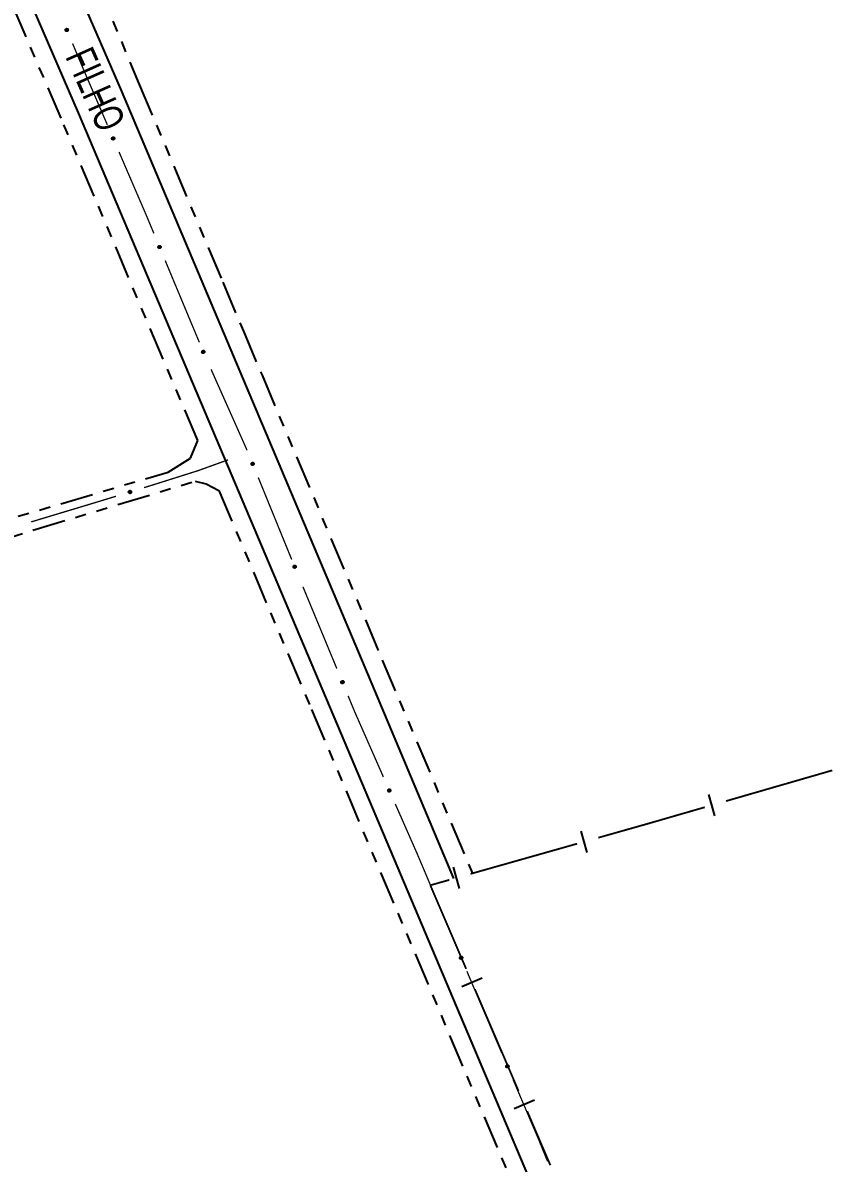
# Model space of a CAD drawing. Extents: x 209193 to 212081, y 4877574 to 4880493.
# Drawn here: x 211004.8 to 211114.6, y 4877982.9 to 4878137.5 of the extents above; entities that cross this region are included whole.
import ezdxf

# ---------------------------------------------------------------- set-up
doc = ezdxf.new("R2010")
doc.units = 0
doc.header["$LTSCALE"] = 1.5
doc.header["$MEASUREMENT"] = 0
doc.linetypes.add('TRACO_25', pattern=[8, 3, -1, 1, -1, 1, -1])
for name, color, linetype in [('LM-LIM-SETORES-BAIRROS', 250, 'CONTINUOUS'), ('SV-EIXO-ROD-ESTR', 7, 'CONTINUOUS'), ('SV-EIXO-RUA-N-PAV', 6, 'CONTINUOUS'), ('SV-FX-DOM-EST', 20, 'CONTINUOUS'), ('SV-ROD-ESTADUAIS', 20, 'CONTINUOUS'), ('SV-RUA-NAO-PAV', 7, 'CONTINUOUS'), ('SV-TXT-ROD-EST', 7, 'CONTINUOUS')]:
    doc.layers.add(name, color=color, linetype=linetype)
doc.styles.add('ARIAL', font='ARIAL.SHX')

msp = doc.modelspace()

# ---------------------------------------------------------------- linework, layer by layer
at = {"layer": 'LM-LIM-SETORES-BAIRROS', "const_width": 0.25}
for points in [[(211100.109102, 4878032.022882), (211114.519005, 4878036.188778)], [(211089.349544, 4878028.912299), (211097.227122, 4878031.189703)], [(211088.579943, 4878028.694488), (211089.349544, 4878028.912299)], [(211082.806707, 4878027.060553), (211088.579943, 4878028.694488)], [(211065.486998, 4878022.158748), (211079.920089, 4878026.243585)], [(211060.024857, 4878020.612859), (211062.60038, 4878021.341781)], [(211060.152304, 4878020.315724), (211060.024857, 4878020.612859)], [(211064.88257, 4878009.28737), (211060.152304, 4878020.315724)], [(211071.977969, 4877992.744839), (211066.065136, 4878006.530282)], [(211076.30098, 4877982.665977), (211073.160535, 4877989.987751)]]:
    msp.add_lwpolyline(points, dxfattribs=at)
at = {"layer": 'LM-LIM-SETORES-BAIRROS'}
for points in [[(211098.604371, 4878030.026439), (211097.771192, 4878032.90842)], [(211081.290779, 4878025.072599), (211080.473811, 4878027.959217)], [(211063.97107, 4878020.170794), (211063.154102, 4878023.057412)], [(211067.049492, 4878008.040594), (211064.292403, 4878006.858028)], [(211074.14489, 4877991.498064), (211071.387802, 4877990.315497)]]:
    msp.add_lwpolyline(points, dxfattribs=at)
at = {"layer": 'SV-EIXO-ROD-ESTR'}
for points in [[(211010.698481, 4878136.389317), (211010.652913, 4878136.407082), (211010.617383, 4878136.431668), (211010.59365, 4878136.460704), (211010.579369, 4878136.49183), (211010.568345, 4878136.52532), (211010.56468, 4878136.561536), (211010.569516, 4878136.602633), (211010.587016, 4878136.648469), (211010.614595, 4878136.683211), (211010.641816, 4878136.708001), (211010.673415, 4878136.724761), (211010.706128, 4878136.734925), (211010.743873, 4878136.737488), (211010.785473, 4878136.732181), (211010.831137, 4878136.713469), (211010.865805, 4878136.689126), (211010.888023, 4878136.660439), (211010.904671, 4878136.628564), (211010.915516, 4878136.59424), (211010.918909, 4878136.558668), (211010.913489, 4878136.516793), (211010.894423, 4878136.471967), (211010.870539, 4878136.437113), (211010.842171, 4878136.414499), (211010.810422, 4878136.398815), (211010.776967, 4878136.387349), (211010.740715, 4878136.38215), (211010.698481, 4878136.389317)], [(211016.990281, 4878121.677565), (211016.944585, 4878121.695001), (211016.908878, 4878121.71933), (211016.884937, 4878121.748193), (211016.870431, 4878121.779215), (211016.859165, 4878121.812624), (211016.855239, 4878121.848813), (211016.859778, 4878121.889944), (211016.876946, 4878121.935905), (211016.904273, 4878121.970846), (211016.931314, 4878121.995832), (211016.962791, 4878122.01282), (211016.99543, 4878122.02322), (211017.033155, 4878122.026055), (211017.074793, 4878122.021049), (211017.120591, 4878122.002667), (211017.155434, 4878121.978575), (211017.177858, 4878121.950049), (211017.194736, 4878121.918296), (211017.205829, 4878121.884051), (211017.209478, 4878121.848505), (211017.204362, 4878121.806592), (211017.18562, 4878121.761629), (211017.161988, 4878121.726603), (211017.133785, 4878121.703785), (211017.102149, 4878121.687871), (211017.068778, 4878121.676165), (211017.032565, 4878121.670703), (211016.990281, 4878121.677565)], [(211023.269958, 4878106.962988), (211023.224464, 4878106.980941), (211023.189035, 4878107.005674), (211023.165423, 4878107.034807), (211023.15127, 4878107.065992), (211023.140385, 4878107.099526), (211023.136869, 4878107.135757), (211023.141875, 4878107.176834), (211023.159564, 4878107.222597), (211023.187285, 4878107.257226), (211023.214609, 4878107.281903), (211023.246277, 4878107.298533), (211023.279031, 4878107.308562), (211023.316787, 4878107.310969), (211023.358364, 4878107.30549), (211023.403951, 4878107.286589), (211023.438518, 4878107.262104), (211023.460617, 4878107.233325), (211023.477134, 4878107.201382), (211023.487837, 4878107.167013), (211023.491083, 4878107.131428), (211023.485491, 4878107.089575), (211023.46624, 4878107.044829), (211023.442212, 4878107.010073), (211023.413751, 4878106.987576), (211023.381937, 4878106.972023), (211023.348435, 4878106.960696), (211023.312162, 4878106.955646), (211023.269958, 4878106.962988)], [(211029.20375, 4878092.745006), (211029.158256, 4878092.762959), (211029.122827, 4878092.787692), (211029.099215, 4878092.816825), (211029.085062, 4878092.84801), (211029.074176, 4878092.881545), (211029.070661, 4878092.917776), (211029.075666, 4878092.958853), (211029.093355, 4878093.004616), (211029.121077, 4878093.039244), (211029.1484, 4878093.063921), (211029.180069, 4878093.080551), (211029.212823, 4878093.09058), (211029.250578, 4878093.092987), (211029.292156, 4878093.087508), (211029.337742, 4878093.068608), (211029.37231, 4878093.044122), (211029.394409, 4878093.015343), (211029.410925, 4878092.983401), (211029.421628, 4878092.949031), (211029.424874, 4878092.913446), (211029.419282, 4878092.871594), (211029.400031, 4878092.826847), (211029.376004, 4878092.792092), (211029.347543, 4878092.769595), (211029.315729, 4878092.754042), (211029.282227, 4878092.742715), (211029.245953, 4878092.737665), (211029.20375, 4878092.745006)], [(211035.897276, 4878077.563246), (211035.851928, 4878077.581566), (211035.816701, 4878077.606584), (211035.793325, 4878077.635907), (211035.779424, 4878077.667206), (211035.76881, 4878077.700827), (211035.765588, 4878077.737085), (211035.770925, 4878077.77812), (211035.788983, 4878077.823739), (211035.816984, 4878077.858142), (211035.844506, 4878077.882598), (211035.876307, 4878077.898971), (211035.909141, 4878077.908735), (211035.946915, 4878077.910837), (211035.988447, 4878077.905022), (211036.033879, 4878077.885754), (211036.068248, 4878077.86099), (211036.090113, 4878077.832033), (211036.106371, 4878077.799958), (211036.116796, 4878077.765503), (211036.119754, 4878077.729893), (211036.113824, 4878077.688087), (211036.094212, 4878077.643498), (211036.069905, 4878077.608938), (211036.041263, 4878077.586671), (211036.009324, 4878077.571376), (211035.975732, 4878077.56032), (211035.939419, 4878077.555563), (211035.897276, 4878077.563246)], [(211041.582337, 4878063.625386), (211041.53699, 4878063.643706), (211041.501762, 4878063.668724), (211041.478386, 4878063.698047), (211041.464486, 4878063.729346), (211041.453871, 4878063.762967), (211041.450649, 4878063.799225), (211041.455986, 4878063.84026), (211041.474044, 4878063.885879), (211041.502045, 4878063.920282), (211041.529567, 4878063.944738), (211041.561368, 4878063.961111), (211041.594203, 4878063.970875), (211041.631976, 4878063.972977), (211041.673509, 4878063.967162), (211041.718941, 4878063.947894), (211041.753309, 4878063.92313), (211041.775174, 4878063.894173), (211041.791433, 4878063.862098), (211041.801857, 4878063.827643), (211041.804816, 4878063.792033), (211041.798886, 4878063.750227), (211041.779273, 4878063.705638), (211041.754966, 4878063.671078), (211041.726324, 4878063.648811), (211041.694385, 4878063.633516), (211041.660793, 4878063.62246), (211041.62448, 4878063.617703), (211041.582337, 4878063.625386)], [(211048.067066, 4878047.967192), (211048.021622, 4878047.985271), (211047.986262, 4878048.010102), (211047.96273, 4878048.0393), (211047.948664, 4878048.070524), (211047.937872, 4878048.104089), (211047.934457, 4878048.14033), (211047.939576, 4878048.181392), (211047.957392, 4878048.227106), (211047.98521, 4878048.261658), (211048.012602, 4878048.286259), (211048.044316, 4878048.302801), (211048.077098, 4878048.312739), (211048.11486, 4878048.315041), (211048.156422, 4878048.309447), (211048.201956, 4878048.29042), (211048.236455, 4878048.265839), (211048.258474, 4878048.236999), (211048.274902, 4878048.20501), (211048.28551, 4878048.170611), (211048.288657, 4878048.135017), (211048.282949, 4878048.093181), (211048.263574, 4878048.048488), (211048.23945, 4878048.013799), (211048.210926, 4878047.991381), (211048.179069, 4878047.975916), (211048.145536, 4878047.964682), (211048.109249, 4878047.959733), (211048.067066, 4878047.967192)], [(211054.42818, 4878033.28422), (211054.382347, 4878033.301289), (211054.346447, 4878033.325332), (211054.322275, 4878033.354003), (211054.307522, 4878033.384908), (211054.295989, 4878033.418225), (211054.291774, 4878033.454382), (211054.295983, 4878033.495548), (211054.312784, 4878033.541645), (211054.33983, 4878033.576803), (211054.366671, 4878033.602004), (211054.398011, 4878033.619244), (211054.430565, 4878033.629904), (211054.468267, 4878033.633042), (211054.509943, 4878033.628368), (211054.555887, 4878033.610353), (211054.590921, 4878033.586541), (211054.613573, 4878033.558195), (211054.630705, 4878033.526578), (211054.642071, 4878033.492422), (211054.646004, 4878033.456907), (211054.641223, 4878033.414954), (211054.622841, 4878033.369843), (211054.599491, 4878033.334629), (211054.571471, 4878033.311586), (211054.539963, 4878033.29542), (211054.506687, 4878033.283447), (211054.470518, 4878033.277696), (211054.42818, 4878033.28422)], [(211064.163674, 4878010.615724), (211064.118091, 4878010.63345), (211064.082539, 4878010.658006), (211064.058782, 4878010.687021), (211064.044475, 4878010.718135), (211064.033422, 4878010.751615), (211064.029727, 4878010.787828), (211064.034528, 4878010.828929), (211064.051988, 4878010.87478), (211064.079537, 4878010.909546), (211064.106738, 4878010.934359), (211064.138323, 4878010.951146), (211064.171026, 4878010.961338), (211064.20877, 4878010.963933), (211064.250374, 4878010.958661), (211064.296054, 4878010.939988), (211064.330743, 4878010.915675), (211064.352984, 4878010.887006), (211064.36966, 4878010.855146), (211064.380534, 4878010.82083), (211064.383957, 4878010.785262), (211064.378573, 4878010.743382), (211064.359545, 4878010.69854), (211064.335691, 4878010.663666), (211064.307342, 4878010.641027), (211064.275606, 4878010.625316), (211064.242161, 4878010.613823), (211064.205913, 4878010.608592), (211064.163674, 4878010.615724)], [(211070.433278, 4877995.894892), (211070.387638, 4877995.912471), (211070.352008, 4877995.936913), (211070.328157, 4877995.965851), (211070.31375, 4877995.996919), (211070.302589, 4877996.030363), (211070.298777, 4877996.066564), (211070.303445, 4877996.10768), (211070.320758, 4877996.153587), (211070.348195, 4877996.188442), (211070.375315, 4877996.213343), (211070.406845, 4877996.230232), (211070.439516, 4877996.240529), (211070.477251, 4877996.243246), (211070.518872, 4877996.238108), (211070.564612, 4877996.219582), (211070.599379, 4877996.195381), (211070.621713, 4877996.166784), (211070.638491, 4877996.134978), (211070.649476, 4877996.100698), (211070.653014, 4877996.065141), (211070.647765, 4877996.023244), (211070.628882, 4877995.978341), (211070.60514, 4877995.943389), (211070.576865, 4877995.920659), (211070.545179, 4877995.904846), (211070.511771, 4877995.893245), (211070.475541, 4877995.887897), (211070.433278, 4877995.894892)]]:
    msp.add_lwpolyline(points, close=True, dxfattribs=at)
for points in [[(211010.652913, 4878136.407082), (211010.56468, 4878136.561536)], [(211010.617383, 4878136.431668), (211010.568345, 4878136.52532)], [(211010.698481, 4878136.389317), (211010.569516, 4878136.602633)], [(211010.674053, 4878136.400002), (211010.570363, 4878136.575435)], [(211010.632598, 4878136.42101), (211010.570865, 4878136.535656)], [(211010.720928, 4878136.387207), (211010.58137, 4878136.623036)], [(211010.740715, 4878136.38215), (211010.587016, 4878136.648469)], [(211010.757131, 4878136.389162), (211010.602182, 4878136.661446)], [(211010.776967, 4878136.387349), (211010.614595, 4878136.683211)], [(211010.791212, 4878136.396145), (211010.628498, 4878136.69033)], [(211010.810422, 4878136.398815), (211010.641816, 4878136.708001)], [(211010.825683, 4878136.409218), (211010.660707, 4878136.715778)], [(211010.842171, 4878136.414499), (211010.673415, 4878136.724761)], [(211010.855714, 4878136.429302), (211010.691407, 4878136.727258)], [(211010.870539, 4878136.437113), (211010.706128, 4878136.734925)], [(211010.88256, 4878136.456929), (211010.727807, 4878136.732258)], [(211010.894423, 4878136.471967), (211010.743873, 4878136.737488)], [(211010.901053, 4878136.497323), (211010.766329, 4878136.732229)], [(211010.913489, 4878136.516793), (211010.785473, 4878136.732181)], [(211010.911865, 4878136.541878), (211010.81175, 4878136.715858)], [(211010.918909, 4878136.558668), (211010.831137, 4878136.713469)], [(211010.914939, 4878136.580205), (211010.851417, 4878136.695577)], [(211010.915516, 4878136.59424), (211010.865805, 4878136.689126)], [(211016.944585, 4878121.695001), (211016.855239, 4878121.848813)], [(211016.908878, 4878121.71933), (211016.859165, 4878121.812624)], [(211016.990281, 4878121.677565), (211016.859778, 4878121.889944)], [(211016.965776, 4878121.688074), (211016.860821, 4878121.862753)], [(211016.92417, 4878121.708782), (211016.86161, 4878121.822978)], [(211017.012742, 4878121.675618), (211016.871484, 4878121.910432)], [(211017.032565, 4878121.670703), (211016.876946, 4878121.935905)], [(211017.04893, 4878121.677834), (211016.892018, 4878121.948991)], [(211017.068778, 4878121.676165), (211016.904273, 4878121.970846)], [(211017.082959, 4878121.685063), (211016.918124, 4878121.978064)], [(211017.102149, 4878121.687871), (211016.931314, 4878121.995832)], [(211017.117336, 4878121.698385), (211016.950148, 4878122.003744)], [(211017.133785, 4878121.703785), (211016.962791, 4878122.01282)], [(211017.14722, 4878121.718686), (211016.980765, 4878122.015446)], [(211017.161988, 4878121.726603), (211016.99543, 4878122.02322)], [(211017.173866, 4878121.746506), (211017.017127, 4878122.020709)], [(211017.18562, 4878121.761629), (211017.033155, 4878122.026055)], [(211017.192067, 4878121.787032), (211017.055648, 4878122.020959)], [(211017.204362, 4878121.806592), (211017.074793, 4878122.021049)], [(211017.202556, 4878121.831665), (211017.101187, 4878122.004916)], [(211017.209478, 4878121.848505), (211017.120591, 4878122.002667)], [(211017.205353, 4878121.870012), (211017.141, 4878121.984922)], [(211017.205829, 4878121.884051), (211017.155434, 4878121.978575)], [(211023.224464, 4878106.980941), (211023.136869, 4878107.135757)], [(211023.189035, 4878107.005674), (211023.140385, 4878107.099526)], [(211023.269958, 4878106.962988), (211023.141875, 4878107.176834)], [(211023.245575, 4878106.973774), (211023.142609, 4878107.149633)], [(211023.204207, 4878106.994953), (211023.142947, 4878107.109852)], [(211023.292396, 4878106.960786), (211023.153813, 4878107.197188)], [(211023.312162, 4878106.955646), (211023.159564, 4878107.222597)], [(211023.328607, 4878106.962591), (211023.174783, 4878107.235512)], [(211023.348435, 4878106.960696), (211023.187285, 4878107.257226)], [(211023.362716, 4878106.969433), (211023.201217, 4878107.264287)], [(211023.381937, 4878106.972023), (211023.214609, 4878107.281903)], [(211023.397242, 4878106.982364), (211023.233531, 4878107.289602)], [(211023.413751, 4878106.987576), (211023.246277, 4878107.298533)], [(211023.427355, 4878107.002324), (211023.264279, 4878107.300955)], [(211023.442212, 4878107.010073), (211023.279031, 4878107.308562)], [(211023.454314, 4878107.02984), (211023.300699, 4878107.305805)], [(211023.46624, 4878107.044829), (211023.316787, 4878107.310969)], [(211023.472974, 4878107.070157), (211023.33922, 4878107.305617)], [(211023.485491, 4878107.089575), (211023.358364, 4878107.30549)], [(211023.48397, 4878107.114667), (211023.384574, 4878107.289059)], [(211023.491083, 4878107.131428), (211023.403951, 4878107.286589)], [(211023.487202, 4878107.152981), (211023.424157, 4878107.268614)], [(211023.487837, 4878107.167013), (211023.438518, 4878107.262104)], [(211029.158256, 4878092.762959), (211029.070661, 4878092.917776)], [(211029.122827, 4878092.787692), (211029.074176, 4878092.881545)], [(211029.20375, 4878092.745006), (211029.075666, 4878092.958853)], [(211029.179366, 4878092.755792), (211029.076401, 4878092.931651)], [(211029.137999, 4878092.776971), (211029.076739, 4878092.891871)], [(211029.226187, 4878092.742804), (211029.087604, 4878092.979206)], [(211029.245953, 4878092.737665), (211029.093355, 4878093.004616)], [(211029.262399, 4878092.744609), (211029.108575, 4878093.01753)], [(211029.282227, 4878092.742715), (211029.121077, 4878093.039244)], [(211029.296508, 4878092.751452), (211029.135009, 4878093.046305)], [(211029.315729, 4878092.754042), (211029.1484, 4878093.063921)], [(211029.331033, 4878092.764382), (211029.167323, 4878093.07162)], [(211029.347543, 4878092.769595), (211029.180069, 4878093.080551)], [(211029.361146, 4878092.784342), (211029.198071, 4878093.082974)], [(211029.376004, 4878092.792092), (211029.212823, 4878093.09058)], [(211029.388106, 4878092.811858), (211029.23449, 4878093.087823)], [(211029.400031, 4878092.826847), (211029.250578, 4878093.092987)], [(211029.406766, 4878092.852175), (211029.273012, 4878093.087635)], [(211029.419282, 4878092.871594), (211029.292156, 4878093.087508)], [(211029.417762, 4878092.896686), (211029.318366, 4878093.071077)], [(211029.424874, 4878092.913446), (211029.337742, 4878093.068608)], [(211029.420993, 4878092.934999), (211029.357949, 4878093.050632)], [(211029.421628, 4878092.949031), (211029.37231, 4878093.044122)], [(211035.851928, 4878077.581566), (211035.765588, 4878077.737085)], [(211035.816701, 4878077.606584), (211035.76881, 4878077.700827)], [(211035.897276, 4878077.563246), (211035.770925, 4878077.77812)], [(211035.87298, 4878077.574229), (211035.77144, 4878077.750914)], [(211035.831785, 4878077.595741), (211035.771456, 4878077.711132)], [(211035.919695, 4878077.560862), (211035.783027, 4878077.798377)], [(211035.939419, 4878077.555563), (211035.788983, 4878077.823739)], [(211035.95592, 4878077.562375), (211035.804307, 4878077.83653)], [(211035.975732, 4878077.56032), (211035.816984, 4878077.858142)], [(211035.990083, 4878077.568941), (211035.830973, 4878077.86509)], [(211036.009324, 4878077.571376), (211035.844506, 4878077.882598)], [(211036.024712, 4878077.581592), (211035.86349, 4878077.890143)], [(211036.041263, 4878077.586671), (211035.876307, 4878077.898971)], [(211036.054985, 4878077.601309), (211035.894329, 4878077.901248)], [(211036.069905, 4878077.608938), (211035.909141, 4878077.908735)], [(211036.082166, 4878077.628606), (211035.930786, 4878077.905803)], [(211036.094212, 4878077.643498), (211035.946915, 4878077.910837)], [(211036.101152, 4878077.66877), (211035.969305, 4878077.905304)], [(211036.113824, 4878077.688087), (211035.988447, 4878077.905022)], [(211036.112507, 4878077.713191), (211036.014523, 4878077.88838)], [(211036.119754, 4878077.729893), (211036.033879, 4878077.885754)], [(211036.116048, 4878077.751477), (211036.05394, 4878077.867616)], [(211036.116796, 4878077.765503), (211036.068248, 4878077.86099)], [(211041.53699, 4878063.643706), (211041.450649, 4878063.799225)], [(211041.501762, 4878063.668724), (211041.453871, 4878063.762967)], [(211041.582337, 4878063.625386), (211041.455986, 4878063.84026)], [(211041.558042, 4878063.636369), (211041.456501, 4878063.813054)], [(211041.516846, 4878063.657881), (211041.456517, 4878063.773272)], [(211041.604756, 4878063.623002), (211041.468088, 4878063.860517)], [(211041.62448, 4878063.617703), (211041.474044, 4878063.885879)], [(211041.640981, 4878063.624515), (211041.489368, 4878063.89867)], [(211041.660793, 4878063.62246), (211041.502045, 4878063.920282)], [(211041.675144, 4878063.631081), (211041.516034, 4878063.92723)], [(211041.694385, 4878063.633516), (211041.529567, 4878063.944738)], [(211041.709773, 4878063.643732), (211041.548551, 4878063.952283)], [(211041.726324, 4878063.648811), (211041.561368, 4878063.961111)], [(211041.740046, 4878063.663449), (211041.57939, 4878063.963388)], [(211041.754966, 4878063.671078), (211041.594203, 4878063.970875)], [(211041.767227, 4878063.690746), (211041.615847, 4878063.967943)], [(211041.779273, 4878063.705638), (211041.631976, 4878063.972977)], [(211041.786213, 4878063.73091), (211041.654366, 4878063.967444)], [(211041.798886, 4878063.750227), (211041.673509, 4878063.967162)], [(211041.797568, 4878063.775331), (211041.699584, 4878063.95052)], [(211041.804816, 4878063.792033), (211041.718941, 4878063.947894)], [(211041.801109, 4878063.813617), (211041.739001, 4878063.929756)], [(211041.801857, 4878063.827643), (211041.753309, 4878063.92313)], [(211048.021622, 4878047.985271), (211047.934457, 4878048.14033)], [(211047.986262, 4878048.010102), (211047.937872, 4878048.104089)], [(211048.067066, 4878047.967192), (211047.939576, 4878048.181392)], [(211048.042712, 4878047.978045), (211047.940235, 4878048.154189)], [(211048.001404, 4878047.999339), (211047.940463, 4878048.114408)], [(211048.089497, 4878047.964927), (211047.951571, 4878048.201713)], [(211048.109249, 4878047.959733), (211047.957392, 4878048.227106)], [(211048.125713, 4878047.966632), (211047.972647, 4878048.239978)], [(211048.145536, 4878047.964682), (211047.98521, 4878048.261658)], [(211048.159841, 4878047.973379), (211047.999161, 4878048.26868)], [(211048.179069, 4878047.975916), (211048.012602, 4878048.286259)], [(211048.194403, 4878047.986214), (211048.031546, 4878048.293905)], [(211048.210926, 4878047.991381), (211048.044316, 4878048.302801)], [(211048.224571, 4878048.006091), (211048.062325, 4878048.305173)], [(211048.23945, 4878048.013799), (211048.077098, 4878048.312739)], [(211048.251607, 4878048.033532), (211048.098757, 4878048.309922)], [(211048.263574, 4878048.048488), (211048.11486, 4878048.315041)], [(211048.270379, 4878048.073797), (211048.137278, 4878048.309627)], [(211048.282949, 4878048.093181), (211048.156422, 4878048.309447)], [(211048.281498, 4878048.118277), (211048.182586, 4878048.292943)], [(211048.288657, 4878048.135017), (211048.201956, 4878048.29042)], [(211048.284836, 4878048.156581), (211048.222112, 4878048.272389)], [(211048.28551, 4878048.170611), (211048.236455, 4878048.265839)], [(211054.506687, 4878033.283447), (211054.33983, 4878033.576803)], [(211054.520796, 4878033.292458), (211054.353623, 4878033.584132)], [(211054.539963, 4878033.29542), (211054.366671, 4878033.602004)], [(211054.555065, 4878033.306054), (211054.385441, 4878033.610067)], [(211054.571471, 4878033.311586), (211054.398011, 4878033.619244)], [(211054.584786, 4878033.326594), (211054.415963, 4878033.622014)], [(211054.599491, 4878033.334629), (211054.430565, 4878033.629904)], [(211054.611208, 4878033.354626), (211054.452282, 4878033.627567)], [(211054.622841, 4878033.369843), (211054.468267, 4878033.633042)], [(211054.629085, 4878033.395296), (211054.4908, 4878033.628125)], [(211054.641223, 4878033.414954), (211054.509943, 4878033.628368)], [(211054.639217, 4878033.440011), (211054.536466, 4878033.612447)], [(211054.646004, 4878033.456907), (211054.555887, 4878033.610353)], [(211054.641707, 4878033.47838), (211054.576437, 4878033.592772)], [(211054.642071, 4878033.492422), (211054.590921, 4878033.586541)], [(211054.382347, 4878033.301289), (211054.291774, 4878033.454382)], [(211054.42818, 4878033.28422), (211054.295983, 4878033.495548)], [(211054.346447, 4878033.325332), (211054.295989, 4878033.418225)], [(211054.403593, 4878033.294532), (211054.297244, 4878033.468366)], [(211054.361823, 4878033.314906), (211054.298351, 4878033.428599)], [(211054.450656, 4878033.282452), (211054.307525, 4878033.516129)], [(211054.470518, 4878033.277696), (211054.312784, 4878033.541645)], [(211054.486826, 4878033.284957), (211054.32775, 4878033.554851)], [(211064.118091, 4878010.63345), (211064.029727, 4878010.787828)], [(211064.082539, 4878010.658006), (211064.033422, 4878010.751615)], [(211064.163674, 4878010.615724), (211064.034528, 4878010.828929)], [(211064.139237, 4878010.626388), (211064.035397, 4878010.801732)], [(211064.097764, 4878010.647361), (211064.035933, 4878010.761954)], [(211064.186122, 4878010.613633), (211064.046364, 4878010.849342)], [(211064.205913, 4878010.608592), (211064.051988, 4878010.87478)], [(211064.222324, 4878010.615618), (211064.067144, 4878010.88777)], [(211064.242161, 4878010.613823), (211064.079537, 4878010.909546)], [(211064.256398, 4878010.62263), (211064.093434, 4878010.916676)], [(211064.275606, 4878010.625316), (211064.106738, 4878010.934359)], [(211064.290859, 4878010.635732), (211064.125622, 4878010.942152)], [(211064.307342, 4878010.641027), (211064.138323, 4878010.951146)], [(211064.320872, 4878010.655842), (211064.156313, 4878010.953658)], [(211064.335691, 4878010.663666), (211064.171026, 4878010.961338)], [(211064.347695, 4878010.683492), (211064.192707, 4878010.958689)], [(211064.359545, 4878010.69854), (211064.20877, 4878010.963933)], [(211064.366154, 4878010.723901), (211064.23123, 4878010.958693)], [(211064.378573, 4878010.743382), (211064.250374, 4878010.958661)], [(211064.376928, 4878010.768466), (211064.276665, 4878010.942361)], [(211064.383957, 4878010.785262), (211064.296054, 4878010.939988)], [(211064.379969, 4878010.806795), (211064.316349, 4878010.922113)], [(211064.380534, 4878010.82083), (211064.330743, 4878010.915675)], [(211070.387638, 4877995.912471), (211070.298777, 4877996.066564)], [(211070.352008, 4877995.936913), (211070.302589, 4877996.030363)], [(211070.433278, 4877995.894892), (211070.303445, 4877996.10768)], [(211070.408807, 4877995.905478), (211070.304402, 4877996.080486)], [(211070.367267, 4877995.926317), (211070.305067, 4877996.04071)], [(211070.455733, 4877995.892874), (211070.315216, 4877996.128131)], [(211070.475541, 4877995.887897), (211070.320758, 4877996.153587)], [(211070.491929, 4877995.894976), (211070.335871, 4877996.166626)], [(211070.511771, 4877995.893245), (211070.348195, 4877996.188442)], [(211070.52598, 4877995.902098), (211070.362068, 4877996.195617)], [(211070.545179, 4877995.904846), (211070.375315, 4877996.213343)], [(211070.560399, 4877995.915311), (211070.394174, 4877996.221196)], [(211070.576865, 4877995.920659), (211070.406845, 4877996.230232)], [(211070.590347, 4877995.935518), (211070.424827, 4877996.232802)], [(211070.60514, 4877995.943389), (211070.439516, 4877996.240529)], [(211070.61708, 4877995.963254), (211070.461206, 4877996.23795)], [(211070.628882, 4877995.978341), (211070.477251, 4877996.243246)], [(211070.635409, 4877996.003723), (211070.499727, 4877996.238078)], [(211070.647765, 4877996.023244), (211070.518872, 4877996.238108)], [(211070.646039, 4877996.048322), (211070.545215, 4877996.221893)], [(211070.653014, 4877996.065141), (211070.564612, 4877996.219582)], [(211070.648956, 4877996.086661), (211070.584965, 4877996.201773)], [(211070.649476, 4877996.100698), (211070.599379, 4877996.195381)]]:
    msp.add_lwpolyline(points, dxfattribs=at)
at = {"layer": 'SV-EIXO-ROD-ESTR', "const_width": 0.18}
for points in [[(211013.03, 4878131.15), (211011.521915, 4878134.721985)], [(211013.078543, 4878131.037303), (211013.03, 4878131.15)], [(211016.243341, 4878123.689919), (211013.078543, 4878131.037303)], [(211021.55, 4878111.37), (211017.825741, 4878120.016227)], [(211021.775616, 4878110.829401), (211021.55, 4878111.37)], [(211022.545912, 4878108.983691), (211021.775616, 4878110.829401)], [(211028.708281, 4878094.218014), (211024.086504, 4878105.292272)], [(211035.179692, 4878079.585519), (211030.303795, 4878090.550264)], [(211041.232418, 4878064.774737), (211036.700293, 4878075.885985)], [(211047.348629, 4878049.989896), (211042.757595, 4878061.076934)], [(211049.8, 4878044.07), (211048.878974, 4878046.294217)], [(211050.038789, 4878043.527607), (211049.8, 4878044.07)], [(211053.665173, 4878035.290536), (211050.038789, 4878043.527607)], [(211058.2, 4878024.99), (211055.276899, 4878031.629615)], [(211058.490516, 4878024.303528), (211058.2, 4878024.99)], [(211060.049463, 4878020.619823), (211058.490516, 4878024.303528)], [(211062.260368, 4878015.395577), (211062.091748, 4878015.794016)], [(211063.429579, 4878012.632798), (211062.260368, 4878015.395577)], [(211066.08, 4878006.37), (211064.988526, 4878008.949093)], [(211066.158328, 4878006.186565), (211066.08, 4878006.37)], [(211069.69268, 4877997.909588), (211066.158328, 4878006.186565)], [(211074.602114, 4877986.412352), (211071.263503, 4877994.230931)], [(211074.790981, 4877985.951079), (211074.602114, 4877986.412352)], [(211075.927731, 4877983.174786), (211074.790981, 4877985.951079)]]:
    msp.add_lwpolyline(points, dxfattribs=at)
at = {"layer": 'SV-EIXO-RUA-N-PAV', "const_width": 0.18}
for points in [[(211027.899519, 4878076.615285), (211028.516455, 4878076.810107)], [(211028.516455, 4878076.810107), (211032.61116, 4878078.287365)], [(211022.148684, 4878074.799232), (211027.899519, 4878076.615285)], [(211021.221989, 4878074.515245), (211022.148684, 4878074.799232)], [(211005.911249, 4878069.869821), (211014.528241, 4878072.467407)], [(211014.528241, 4878072.467407), (211015.222336, 4878072.676641)], [(211015.222336, 4878072.676641), (211017.397541, 4878073.343237)]]:
    msp.add_lwpolyline(points, dxfattribs=at)
at = {"layer": 'SV-EIXO-RUA-N-PAV'}
msp.add_lwpolyline([(211019.140137, 4878073.992391), (211019.162455, 4878074.035911), (211019.190535, 4878074.068749), (211019.221839, 4878074.089398), (211019.254259, 4878074.100431), (211019.288698, 4878074.107983), (211019.325099, 4878074.107937), (211019.365489, 4878074.098936), (211019.409302, 4878074.076854), (211019.441052, 4878074.045877), (211019.462937, 4878074.01627), (211019.476389, 4878073.983127), (211019.483164, 4878073.949549), (211019.481866, 4878073.911739), (211019.472345, 4878073.870897), (211019.449074, 4878073.827379), (211019.421324, 4878073.795373), (211019.390521, 4878073.776196), (211019.357116, 4878073.762884), (211019.321864, 4878073.755595), (211019.286132, 4878073.755847), (211019.245028, 4878073.765507), (211019.20238, 4878073.789044), (211019.170142, 4878073.816357), (211019.150537, 4878073.846883), (211019.138172, 4878073.880066), (211019.130177, 4878073.914515), (211019.128701, 4878073.951109), (211019.140137, 4878073.992391)], close=True, dxfattribs=at)
for points in [[(211019.128701, 4878073.951109), (211019.409302, 4878074.076854)], [(211019.130177, 4878073.914515), (211019.441052, 4878074.045877)], [(211019.134003, 4878073.934063), (211019.420665, 4878074.060444)], [(211019.135749, 4878073.970277), (211019.384577, 4878074.085064)], [(211019.137475, 4878073.899448), (211019.446716, 4878074.031321)], [(211019.138172, 4878073.880066), (211019.462937, 4878074.01627)], [(211019.140137, 4878073.992391), (211019.365489, 4878074.098936)], [(211019.146965, 4878073.863823), (211019.468747, 4878073.996685)], [(211019.150537, 4878073.846883), (211019.476389, 4878073.983127)], [(211019.153257, 4878074.015602), (211019.338347, 4878074.100867)], [(211019.162455, 4878074.035911), (211019.325099, 4878074.107937)], [(211019.163883, 4878073.831901), (211019.477038, 4878073.964974)], [(211019.170142, 4878073.816357), (211019.483164, 4878073.949549)], [(211019.178382, 4878074.054699), (211019.298724, 4878074.104423)], [(211019.188629, 4878073.802379), (211019.4783, 4878073.928255)], [(211019.190535, 4878074.068749), (211019.288698, 4878074.107983)], [(211019.20238, 4878073.789044), (211019.481866, 4878073.911739)], [(211019.226927, 4878073.779863), (211019.474345, 4878073.889937)], [(211019.245028, 4878073.765507), (211019.472345, 4878073.870897)], [(211019.270148, 4878073.764565), (211019.453428, 4878073.846421)], [(211019.286132, 4878073.755847), (211019.449074, 4878073.827379)], [(211019.307961, 4878073.7576), (211019.429208, 4878073.809028)], [(211019.321864, 4878073.755595), (211019.421324, 4878073.795373)]]:
    msp.add_lwpolyline(points, dxfattribs=at)
at = {"layer": 'SV-FX-DOM-EST', "linetype": 'TRACO_25'}
for points in [[(211028.486086, 4878080.897306, 12.355202), (211009.982548, 4878124.599964, 12.355202), (210996.174033, 4878156.711011, 12.345365), (210980.245565, 4878187.651998, 12.709364), (210958.477345, 4878219.292959, 12.72904), (210919.290053, 4878259.454079, 13.083201), (210898.774286, 4878277.738776, 13.083201), (210895.564754, 4878280.599274, 13.083201), (210829.78, 4878339.23, 13.417687), (210780.89, 4878381.82, 13.604163), (210766.976178, 4878394.201269, 13.604163), (210730.23, 4878426.9, 14.016139), (210717.152215, 4878438.406456, 14.016139), (210622.7, 4878521.51, 15.230939), (210531.783322, 4878602.204012, 12.991482)], [(211005.392871, 4878165.411104, 12.640499), (211020.572272, 4878129.170222, 12.650337), (211031.886237, 4878102.370015, 12.650337), (211034.688034, 4878095.733197, 12.650337), (211037.217376, 4878089.741763, 12.650337), (211053.518687, 4878051.12767, 11.764933), (211065.735955, 4878022.229207, 11.764933)], [(211031.357435, 4878074.115599, 12.355202), (211043.918862, 4878044.447344, 11.627203), (211087.104173, 4877942.524013, 6.718125), (211098.755126, 4877914.956018, 7.406774)]]:
    msp.add_polyline3d(points, dxfattribs=at)
at = {"layer": 'SV-ROD-ESTADUAIS', "linetype": 'Continuous'}
for points in [[(211100.78998, 4877916.427847, 6.826342), (211088.952449, 4877944.445363, 6.826342), (211087.115851, 4877948.547669, 6.826342), (211045.498875, 4878046.957449, 11.804284), (211012.342478, 4878125.340011, 12.650337), (210998.064006, 4878158.281085, 12.620824), (210982.125531, 4878188.942061, 12.679851), (210959.547372, 4878221.593052, 13.004499), (210920.21008, 4878261.574164, 13.171742), (210831.69, 4878340.34, 13.678107), (210783.44, 4878383.16, 13.847123), (210770.842606, 4878394.291132, 13.847123), (210730.86, 4878429.62, 14.1429), (210623.98, 4878524.27, 15.421082), (210525.6, 4878611.44, 13.128807), (210509.12559, 4878625.984271, 13.128807), (210506.147781, 4878628.586299, 13.128807), (210456.95, 4878672.3, 12.104149), (210434.29214, 4878692.384671, 12.104149)], [(211063.228022, 4878021.519415, 11.942014), (211051.188748, 4878050.147614, 11.942014), (211018.162342, 4878128.370172, 12.699526), (211013.05825, 4878140.086975, 12.699526)]]:
    msp.add_polyline3d(points, dxfattribs=at)
at = {"layer": 'SV-RUA-NAO-PAV', "linetype": 'TRACO_25'}
for points in [[(210944.274828, 4878115.47906, 11.538662), (210924.915191, 4878102.368414, 11.076284), (210921.635177, 4878097.568211, 11.066446), (210923.084991, 4878093.208065, 10.977906), (210941.67333, 4878061.40707, 10.928717), (210943.213198, 4878058.956994, 10.86969), (210945.63416, 4878057.888715, 10.86969), (210949.035046, 4878058.287541, 10.830338), (210954.142758, 4878058.42707, 10.751636), (210965.682346, 4878059.637215, 10.95823), (210977.011981, 4878062.137404, 10.859852), (210986.901697, 4878065.527614, 10.653257), (211024.470568, 4878076.628345, 12.089581), (211027.530505, 4878078.528441, 12.355202), (211028.486086, 4878080.897306, 12.345365)], [(210896.554038, 4878026.125394, 9.915421), (210937.73318, 4878051.156663, 10.397474), (210942.863066, 4878054.046813, 10.692609), (210949.872837, 4878055.486926, 10.790987), (210954.702656, 4878055.686976, 10.909041), (210964.022329, 4878056.8671, 10.987743), (210974.181993, 4878058.84726, 11.056608), (210983.19173, 4878061.777445, 10.928717), (211028.130389, 4878075.388332, 12.414229), (211029.660319, 4878075.028332, 12.620824), (211031.357435, 4878074.115599, 12.620824)]]:
    msp.add_polyline3d(points, dxfattribs=at)

# ---------------------------------------------------------------- texts
at = {"layer": 'SV-TXT-ROD-EST', "style": 'ARIAL', "width": 0.7}
msp.add_text('FILHO', height=4, rotation=294, dxfattribs=at).set_placement((211010.486406, 4878132.959007))

doc.saveas('drawing.dxf')
